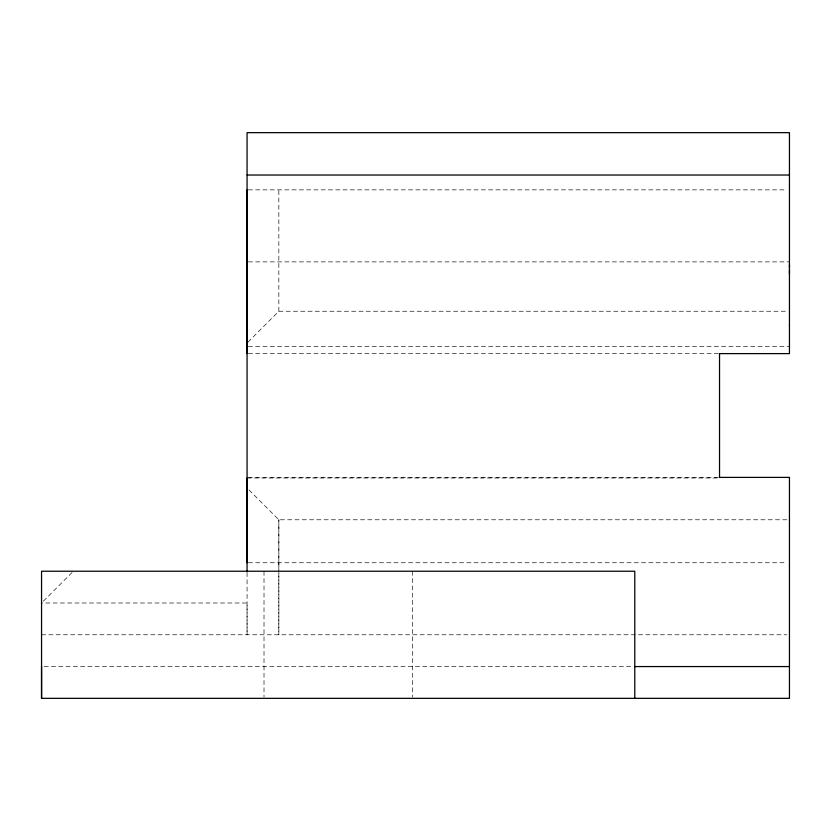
<?xml version="1.0" encoding="UTF-8"?>
<svg xmlns="http://www.w3.org/2000/svg" width="831" height="831" viewBox="0 0 831 831"><rect width="100%" height="100%" fill="white"/><g stroke="black" fill="none" stroke-linecap="round" stroke-linejoin="round"><path stroke-width="0.62" stroke-dasharray="4.16 3.12" d="M247.067 572.497L247.067 634.78L247.056 603.005L41.55 603.005M247.97 342.112L278.842 311.241L278.842 189.863M43.368 601.187L72.422 572.133M248.334 189.863L786.853 189.863M248.365 261.89L789.45 261.89M278.842 311.241L786.853 311.241M248.365 346.641L789.45 346.641M248.365 353.611L718.233 353.611M248.365 477.399L718.233 477.399M247.067 478.002L719.376 478.002M786.853 519.78L278.842 519.78L247.067 487.994M248.365 562.753L786.853 562.753M41.55 634.78L786.853 634.78M44.147 666.566L633.638 666.566M412.321 571.229L412.321 697.053M264.009 571.229L264.009 697.053M278.852 572.756L278.842 634.78L278.842 572.756M278.863 519.78L278.852 571.468L278.842 519.78"/><path stroke-width="1.25" d="M719.376 477.399L789.45 477.399L789.45 698.341L41.55 698.341L41.55 666.566M247.067 571.686L247.067 132.659L789.45 132.659L789.45 353.611L719.376 353.611M719.532 477.399L719.532 353.611M789.45 346.641L789.45 346.112M789.45 325.451L789.45 324.89M789.45 273.898L789.45 269.867M789.45 267.572L789.45 264.777M247.067 175.029L789.45 175.029M634.78 666.566L789.45 666.566M247.067 271.477L247.067 274.303M634.78 698.341L634.78 571.229L41.55 571.229L41.55 698.341M247.067 189.863L247.067 353.611M247.067 478.002L247.067 562.753"/></g></svg>
